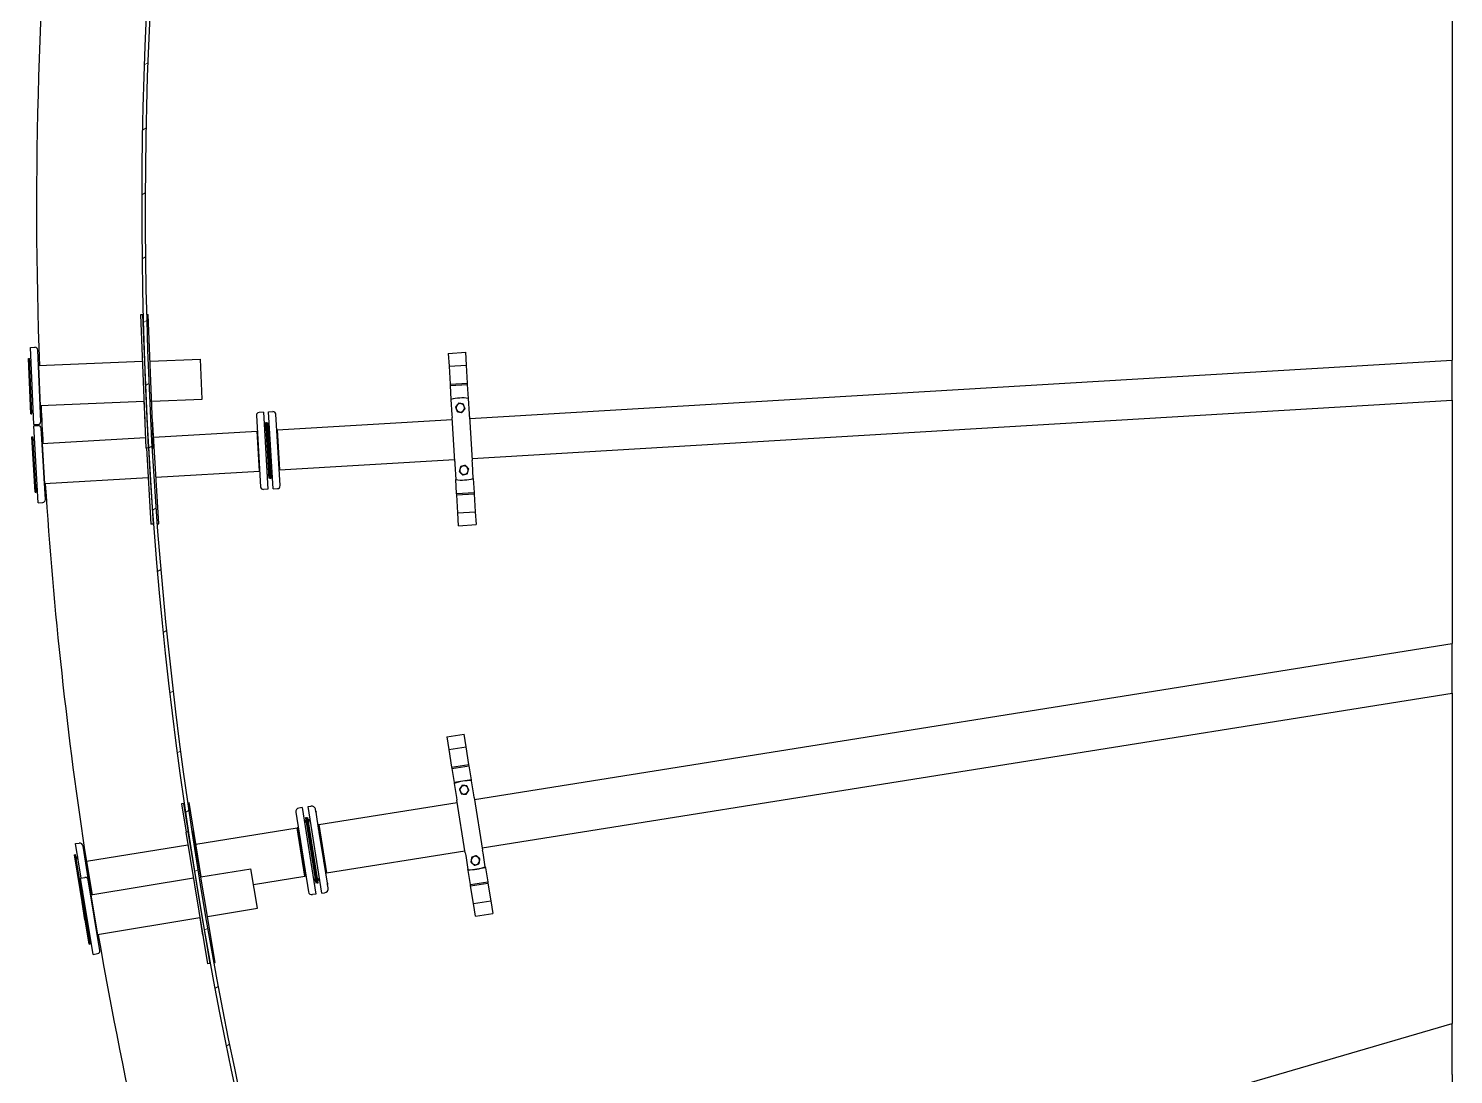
# Model space of a CAD drawing. Header units: millimetres. Extents: x 0 to 118900, y 0 to 84100.
# Drawn here: x 99787 to 107912, y 55535 to 61500 of the extents above; entities that cross this region are included whole.
import ezdxf

# ---------------------------------------------------------------- set-up
doc = ezdxf.new("R2010")
doc.units = ezdxf.units.MM
doc.header["$LTSCALE"] = 100
doc.layers.add('Hatch', color=7, linetype='Continuous', lineweight=18)
doc.layers.add('Visible', color=7, linetype='Continuous', lineweight=25)

msp = doc.modelspace()

# ---------------------------------------------------------------- hatches: boundary and pattern name
at = {"layer": 'Hatch'}
h = msp.add_hatch(dxfattribs=at)
h.set_pattern_fill('ANSI31', color=256, scale=2540, angle=-14.999977780745, style=0)
h.set_pattern_definition([(30.000022219255, (0, 0), (-158.7501066304332, 274.9630041384224), [])])
edge = h.paths.add_edge_path()
edge.add_ellipse((124332.2622465157, 60471.07866336872), major_axis=(-17332.23359133624, 16427.05325782307), ratio=1, start_angle=37.03822806490627, end_angle=90)
edge.add_line((107905.2089886926, 43138.84507203248), (107905.2089886927, 43111.29982651011))
edge.add_ellipse((124332.2622465159, 60471.07866336886), major_axis=(12800.00000004463, -20183.40902818125), ratio=1, start_angle=269.9999999999993, end_angle=284.19908983171774, ccw=False)
edge.add_ellipse((124332.2622464058, 60471.07866329968), major_axis=(12599.99999993093, -20308.86505926747), ratio=1, start_angle=269.9999999999999, end_angle=270.5659876102085, ccw=False)
edge.add_ellipse((124332.2622465156, 60471.07866336872), major_axis=(-2400.000000000056, -23779.19258511519), ratio=1, start_angle=270.00000000000017, end_angle=307.5795037802839, ccw=False)
edge.add_ellipse((124332.262246393, 60471.07866338189), major_axis=(-2599.999999986878, -23758.15649401633), ratio=1, start_angle=269.99999999999784, end_angle=270.4821088476203, ccw=False)
edge.add_ellipse((124332.2622452239, 60471.0786635121), major_axis=(-2674.835678281266, -23749.84745281678), ratio=1, start_angle=270, end_angle=270.1805070568376, ccw=False)
edge.add_line((100582.4147924071, 63145.91434179336), (100602.2891417411, 63143.67598557709))

# ---------------------------------------------------------------- linework, layer by layer
at = {"layer": 'Visible'}
for p, q in [((107905.2089886927, 77803.31225470494), (107905.2089886927, 59608.91570975669)), ((100436.8738328802, 59867.08150961097), (100424.8840010525, 59866.58761413232)), ((100424.8840010526, 59866.58761413232), (100456.1640480335, 59107.23159837877)), ((100436.8738328803, 59867.08150961097), (100468.1538798611, 59107.72549385742)), ((100459.8779658658, 59868.02911566864), (100468.8467177581, 59868.39856422076)), ((100500.1267647389, 59109.04254846739), (100468.8467177581, 59868.39856422079)), ((99798.00649253829, 59680.62904530812), (99822.98530884596, 59681.65799422195)), ((99816.11599342202, 59241.00187829286), (99798.00649253835, 59680.62904530808)), ((99856.42272486175, 59258.67579694849), (99839.63027858782, 59666.33007908986)), ((102180.1076042878, 59647.24840864581), (102279.931328679, 59653.18339379084)), ((102180.1076042878, 59647.24840864581), (102184.4912664618, 59573.51722415414)), ((102284.314990853, 59579.45220929919), (102279.931328679, 59653.18339379085)), ((99786.57014871232, 59618.10536947326), (99792.5650646262, 59618.35231721259)), ((99799.57606298338, 59302.37313134417), (99786.57014871239, 59618.10536947327)), ((99805.57097889722, 59302.62007908349), (99792.56506462624, 59618.35231721259)), ((99843.32214729069, 59576.70608617791), (99844.32129994291, 59576.74724413445)), ((100435.8196701089, 59601.11275441427), (99844.32129994294, 59576.74724413443)), ((99844.321299943, 59576.74724413445), (99853.73000881118, 59348.34094781701)), ((99853.73000881118, 59348.34094781701), (99844.321299943, 59576.74724413445)), ((100479.7823868144, 59602.92370450277), (100767.5383506788, 59614.77719599023)), ((100776.9470595471, 59386.37089967285), (100767.5383506789, 59614.77719599026)), ((102184.4912664618, 59573.51722415417), (102284.314990853, 59579.4522092992)), ((102184.4912664618, 59573.51722415417), (102190.5413207212, 59471.75809010812)), ((102290.3650451124, 59477.69307525312), (102284.3149908531, 59579.45220929916)), ((102302.3684833046, 59275.80075765285), (107905.2089886926, 59608.91570975671)), ((107905.2089886927, 59379.91203212975), (107905.2089886927, 59608.91570975669)), ((102190.5413207212, 59471.75809010809), (102290.3650451123, 59477.69307525313)), ((102190.5413207212, 59471.75809010809), (102190.9999411555, 59464.04430503085)), ((102190.9999411556, 59464.04430503086), (102290.8236655468, 59469.97929017586)), ((102190.9999411556, 59464.04430503086), (102195.7526735595, 59384.10552877466)), ((102290.8236655468, 59469.97929017585), (102290.3650451123, 59477.69307525313)), ((102295.5763979507, 59390.04051391969), (102290.8236655467, 59469.97929017586)), ((99852.73085615881, 59348.29978986045), (99853.7300088111, 59348.34094781699)), ((100445.2283789771, 59372.70645809682), (99853.7300088112, 59348.34094781698)), ((100443.3447440631, 59372.62886578521), (100449.4876725792, 59269.30762939513)), ((100489.1910956826, 59374.51740818535), (100776.9470595471, 59386.3708996728)), ((102195.7526735595, 59384.10552877466), (102200.9435731007, 59296.79698250423)), ((102300.7672974919, 59302.73196764923), (102295.5763979507, 59390.0405139197)), ((102315.9358593461, 59047.60372369454), (107905.2089886926, 59379.91203212972)), ((107905.2089886927, 59379.91203212972), (107905.2089886927, 57991.7408772737)), ((99799.57606298331, 59302.37313134417), (99805.57097889717, 59302.6200790835)), ((99816.11599342196, 59241.00187829286), (99841.09480972962, 59242.0308272067)), ((100461.4730060891, 59269.91072626633), (100496.945060573, 58673.28706102207)), ((100528.8886523714, 58675.18625626803), (100493.4338954769, 59271.51898400092)), ((101086.1830247644, 59293.35126862264), (101110.397764156, 58886.07047310653)), ((101126.1611541415, 59311.75640843469), (101101.2052230437, 59310.27266214843)), ((101126.1611541416, 59311.75640843468), (101152.2750887796, 58872.53202111341)), ((101143.8161663462, 59250.69659723248), (101137.8267428828, 59250.34049812379)), ((101137.8267428828, 59250.34049812374), (101156.581295941, 58934.89752904755)), ((101143.8161663462, 59250.69659723242), (101150.8038270536, 59251.11204619254)), ((101143.8161663462, 59250.69659723245), (101162.5707194045, 58935.25362815626)), ((101162.5707194045, 58935.25362815626), (101143.8161663462, 59250.69659723241)), ((101169.5583801119, 58935.66907711641), (101150.8038270536, 59251.11204619257)), ((101155.110034215, 59313.47755412666), (101180.0659653128, 59314.96130041292)), ((101181.2239688531, 58874.25316680547), (101155.110034215, 59313.47755412672)), ((101221.2020982303, 58892.65830661752), (101196.9873588386, 59299.93910213358)), ((101204.3075150015, 59210.51592105762), (102202.5447589135, 59269.86577250783)), ((102200.9435731007, 59296.79698250419), (102201.8605791249, 59281.37336232916)), ((102216.7963147435, 59030.16114872815), (102201.8605791249, 59281.37336232916)), ((102301.6843035161, 59287.30834747417), (102300.7672974919, 59302.73196764922)), ((102301.6843035161, 59287.30834747417), (102316.6200391347, 59036.09613387316)), ((99806.17825951103, 59171.16779628952), (99812.16768297448, 59171.5238953982)), ((99824.93281256921, 58855.72482721337), (99806.17825951094, 59171.16779628953)), ((99830.9222360327, 58856.08092632207), (99812.16768297442, 59171.52389539823)), ((99816.47389013582, 59233.88940333236), (99841.42982123361, 59235.37314961861)), ((99842.5878247739, 58794.66501601114), (99816.4738901358, 59233.88940333235)), ((99882.56595415108, 58813.07015582318), (99858.3512147594, 59220.35095133923)), ((100453.7476729059, 59165.89164420906), (99864.6731336784, 59130.8684204118)), ((100499.5520207995, 59168.61492593373), (101090.5084691955, 59203.75003799231)), ((101091.5067064395, 59203.80938784374), (101090.5084691955, 59203.7500379923)), ((101104.0758452371, 58975.55300403399), (101090.5084691955, 59203.75003799228)), ((101090.5084691955, 59203.75003799228), (101104.0758452371, 58975.55300403399)), ((101202.3110405137, 59210.39722135467), (101204.3075150015, 59210.51592105755)), ((101217.874891043, 58982.31888709931), (101204.3075150015, 59210.51592105758)), ((101204.3075150015, 59210.51592105758), (101217.874891043, 58982.31888709931)), ((99863.67489643447, 59130.80907056038), (99864.6731336784, 59130.86842041181)), ((99864.6731336784, 59130.86842041178), (99878.24050971992, 58902.67138645353)), ((99878.24050971992, 58902.67138645353), (99864.6731336784, 59130.86842041178)), ((100468.1538798611, 59107.72549385742), (100456.1640480335, 59107.23159837877)), ((100459.1166160131, 59107.35322310195), (100484.9662136461, 58672.57486280467)), ((100491.1580128466, 59108.67309991527), (100500.1267647389, 59109.04254846739)), ((101217.8748910431, 58982.31888709931), (102216.112134955, 59041.66873854952)), ((102216.7963147435, 59030.16114872814), (102217.7133207676, 59014.7375285531)), ((102217.7133207676, 59014.73752855312), (102222.9042203089, 58927.42898228269)), ((102317.5370451588, 59020.67251369813), (102316.6200391347, 59036.09613387316)), ((102322.7279447001, 58933.36396742773), (102317.5370451588, 59020.67251369816)), ((100469.1969581158, 58937.80649851205), (99878.24050971991, 58902.6713864535)), ((100513.1193968411, 58940.41789197544), (101104.0758452371, 58975.55300403402)), ((101105.074082481, 58975.61235388544), (101104.0758452371, 58975.553004034)), ((101162.5707194045, 58935.25362815626), (101156.581295941, 58934.89752904757)), ((101162.5707194044, 58935.25362815624), (101169.5583801118, 58935.66907711636)), ((101215.8784165552, 58982.20018739637), (101217.874891043, 58982.31888709924)), ((102227.6569527128, 58847.49020602648), (102222.9042203089, 58927.42898228265)), ((102322.7279447001, 58933.36396742773), (102327.480677104, 58853.42519117156)), ((99824.93281256921, 58855.72482721338), (99830.9222360327, 58856.08092632206)), ((99877.242272476, 58902.61203660208), (99878.24050971991, 58902.67138645351)), ((101152.2750887797, 58872.53202111342), (101127.3191576819, 58871.04827482716)), ((101181.2239688531, 58874.25316680544), (101206.1798999509, 58875.73691309168)), ((102227.6569527128, 58847.49020602648), (102327.480677104, 58853.42519117151)), ((102228.1155731472, 58839.77642094921), (102227.6569527128, 58847.49020602649)), ((102228.1155731472, 58839.77642094921), (102327.9392975384, 58845.71140609424)), ((102234.1656274065, 58738.01728690319), (102228.1155731472, 58839.77642094919)), ((102327.480677104, 58853.42519117154), (102327.9392975384, 58845.71140609425)), ((102327.9392975384, 58845.71140609423), (102333.9893517977, 58743.95227204823)), ((99842.58782477392, 58794.66501601114), (99867.54375587171, 58796.14876229739)), ((100496.945060573, 58673.28706102207), (100484.9662136461, 58672.57486280466)), ((100519.9281175175, 58674.65351075513), (100528.8886523714, 58675.18625626804)), ((102234.1656274065, 58738.01728690319), (102333.9893517977, 58743.95227204822)), ((102238.5492895806, 58664.28610241151), (102234.1656274065, 58738.01728690321)), ((102238.5492895806, 58664.28610241151), (102338.3730139717, 58670.22108755654)), ((102333.9893517977, 58743.95227204824), (102338.3730139717, 58670.22108755654)), ((102330.2306213414, 57102.29780750211), (107905.2089886926, 57991.7408772737)), ((107905.2089886926, 57708.80734744291), (107905.2089886926, 57991.7408772737)), ((102374.2499439203, 56826.3872074164), (107905.2089886926, 57708.80734744294)), ((107905.2089886927, 57708.80734744293), (107905.2089886927, 55825.55193282868)), ((102171.8235546346, 57460.462992908), (102270.5746641857, 57476.21794014453)), ((102171.8235546346, 57460.462992908), (102183.4603767271, 57387.52405658321)), ((102282.2114862782, 57403.27900381979), (102270.5746641857, 57476.21794014454)), ((102183.460376727, 57387.5240565832), (102282.2114862782, 57403.27900381976)), ((102183.460376727, 57387.5240565832), (102199.5207851872, 57286.85833352697)), ((102298.2718947383, 57302.6132807635), (102282.2114862782, 57403.27900381977)), ((102199.5207851872, 57286.85833352698), (102298.2718947383, 57302.61328076351)), ((102200.7382340214, 57279.22743375976), (102299.4893435725, 57294.9823809963)), ((102299.4893435725, 57294.98238099631), (102298.2718947383, 57302.61328076351)), ((102312.22271665, 57215.17032571907), (102299.4893435725, 57294.98238099631)), ((102199.5207851872, 57286.85833352698), (102200.7382340214, 57279.22743375977)), ((102200.7382340214, 57279.22743375976), (102213.471607099, 57199.41537848251)), ((102312.22271665, 57215.17032571907), (102213.471607099, 57199.41537848253)), ((102313.0278775784, 57210.12362300069), (102312.22271665, 57215.17032571905)), ((102325.8598525295, 57129.69353681098), (102313.0278775784, 57210.12362300071)), ((102213.4716070989, 57199.41537848252), (102214.2767680273, 57194.36867576417)), ((102214.2767680273, 57194.36867576417), (102227.1087429784, 57113.9385895744)), ((102328.3181337271, 57114.28517065121), (102325.8598525295, 57129.69353681095)), ((100670.8782643023, 57080.90049012933), (100659.0281311562, 57079.00989646094)), ((100659.0281311562, 57079.00989646094), (100685.0214485193, 56916.0852676452)), ((100670.8782643023, 57080.90049012933), (100743.7377579422, 56624.22134482697)), ((100693.6143662476, 57084.52785278016), (100702.4786193592, 57085.94207324514)), ((100770.2859956195, 56660.92931116358), (100702.4786193592, 57085.94207324513)), ((101347.0670631297, 57057.13689736363), (101327.3168412195, 57053.98590791632)), ((101347.0670631297, 57057.13689736363), (101425.8417993124, 56563.38134960811)), ((101380.6424403771, 57062.49357942404), (101396.4426179052, 57065.01437098187)), ((101459.4171765598, 56568.73803166853), (101380.6424403771, 57062.49357942404)), ((101425.4662993049, 57035.42869643344), (101423.9240715343, 57045.0952920264)), ((101441.4706353815, 56960.50328237328), (102231.4795117902, 57086.5428602656)), ((102227.1087429784, 57113.93858957441), (102229.567024176, 57098.53022341467)), ((102277.4113219836, 56798.64489703074), (102229.567024176, 57098.53022341467)), ((102328.3181337271, 57114.28517065121), (102376.1624315347, 56814.39984426728)), ((101310.7176087565, 57031.08469655879), (101383.1903660446, 56576.82959262371)), ((101372.6353079445, 56998.43200099978), (101366.7102413714, 56997.4867041656)), ((101366.7102413714, 56997.4867041656), (101425.9488429808, 56626.18253225344)), ((101372.6353079446, 56998.43200099975), (101378.5603745176, 56999.37729783393)), ((101372.6353079445, 56998.4320009998), (101431.8739095539, 56627.12782908764)), ((101431.8739095539, 56627.12782908765), (101372.6353079446, 56998.43200099979)), ((101437.798976127, 56628.07312592184), (101378.5603745176, 56999.37729783398)), ((101425.4662993049, 57035.42869643343), (101426.2125440858, 57030.75127676273)), ((101442.7730391157, 56926.95103964614), (101426.2125440858, 57030.75127676275)), ((100694.8333777962, 56917.72018490488), (100682.9965716302, 56915.7478715959)), ((100682.9965716302, 56915.74787159591), (100807.9097478656, 56166.08348108303)), ((100694.8333777962, 56917.72018490489), (100819.7465540316, 56168.05579439201)), ((100717.5439101105, 56921.50433786881), (100726.3981942431, 56922.97968706278)), ((100851.3113704785, 56173.31529655006), (100726.3981942431, 56922.97968706277)), ((100740.3377575686, 56848.64315699384), (101319.0192595381, 56940.96714779998)), ((101324.9443261111, 56941.91244463415), (101319.0192595381, 56940.96714779997)), ((101363.038582117, 56665.05654771416), (101319.0192595381, 56940.96714779996)), ((101319.0192595381, 56940.96714779996), (101363.038582117, 56665.05654771416)), ((101437.5205909994, 56959.87308448375), (101441.4706353815, 56960.50328237322)), ((101485.4899579604, 56684.59268228749), (101441.4706353815, 56960.50328237327)), ((101441.4706353815, 56960.50328237327), (101485.4899579604, 56684.59268228749)), ((101442.7730391157, 56926.9510396461), (101444.8516837611, 56913.92221371516)), ((101469.8959271357, 56756.94632645981), (101444.8516837611, 56913.92221371516)), ((100055.4025502007, 56851.06218750955), (100075.1527721109, 56854.21317695687)), ((100086.8099992061, 56654.2020907481), (100055.4025502007, 56851.06218750956)), ((100142.9203346693, 56556.39421737759), (100098.0539834684, 56837.61394449395)), ((100695.3732512318, 56841.46943076352), (100118.2057673961, 56749.38698940348)), ((101485.4899579604, 56684.59268228748), (102275.4988343692, 56810.63226017982)), ((102378.6207127322, 56798.99147810754), (102376.1624315347, 56814.39984426728)), ((100049.3704399592, 56787.31570803002), (100055.2955065322, 56788.26100486419)), ((100080.7955150994, 56590.34513166216), (100049.3704399592, 56787.31570803003)), ((100089.8346807186, 56571.7714335143), (100055.2955065322, 56788.26100486422)), ((100112.280700823, 56748.44169256933), (100118.2057673961, 56749.38698940351)), ((100118.2057673961, 56749.38698940349), (100148.8388786405, 56557.38039750759)), ((100148.8388786405, 56557.38039750762), (100118.2057673961, 56749.38698940349)), ((101469.8959271358, 56756.94632645976), (101472.0893298037, 56743.19820379707)), ((101490.9467434137, 56625.00101219166), (101472.0893298037, 56743.19820379712)), ((102277.4113219836, 56798.64489703074), (102279.8696031811, 56783.236530871)), ((102279.8696031811, 56783.23653087101), (102292.7015781322, 56702.80644468128)), ((102391.4526876833, 56718.56139191781), (102378.6207127322, 56798.99147810753)), ((102391.4526876833, 56718.56139191784), (102392.2578486117, 56713.51468919946)), ((100083.9161566467, 56653.71990289152), (100108.5761694925, 56657.8288889519)), ((100156.2343113093, 56219.70367680511), (100083.9161566466, 56653.71990289151)), ((100194.0469812978, 56242.22482216544), (100126.9883287924, 56644.67623180921)), ((100726.6668754799, 56653.66125507054), (100142.717771291, 56556.36046516083)), ((100770.0684980928, 56660.89307053745), (101054.1518460765, 56708.228589953)), ((101091.7244146126, 56482.73743249088), (101054.1518460765, 56708.228589953)), ((101069.1578609279, 56618.17023648973), (101363.0385821169, 56665.05654771417)), ((101368.96364869, 56666.00184454837), (101363.038582117, 56665.05654771419)), ((101481.5399135783, 56683.96248439798), (101485.4899579604, 56684.59268228746)), ((102293.5067390606, 56697.75974196293), (102292.7015781322, 56702.80644468129)), ((102392.2578486117, 56713.51468919946), (102293.5067390606, 56697.75974196292)), ((102306.2401121381, 56617.9476866857), (102293.5067390606, 56697.75974196292)), ((102392.2578486117, 56713.51468919946), (102404.9912216892, 56633.70263392224)), ((100080.2968348828, 56590.26203884011), (100086.2152379658, 56591.24819549458)), ((100132.2344186859, 56278.55947646893), (100080.2968348827, 56590.26203884007)), ((100138.1528217689, 56279.54563312342), (100086.2152379657, 56591.24819549455)), ((100141.7313707771, 56556.19610571842), (100142.7177712909, 56556.36046516083)), ((100142.7177712909, 56556.36046516082), (100180.290339827, 56330.86930769866)), ((100180.290339827, 56330.86930769866), (100142.7177712909, 56556.36046516082)), ((101425.8417993123, 56563.3813496081), (101406.0915774021, 56560.23036016079)), ((101431.8739095538, 56627.12782908764), (101425.9488429808, 56626.18253225346)), ((101431.8739095539, 56627.12782908766), (101437.798976127, 56628.07312592183)), ((101459.4171765598, 56568.73803166856), (101475.2173540879, 56571.2588232264)), ((101490.9467434137, 56625.00101219166), (101491.9700385691, 56618.58705659588)), ((101495.1364330435, 56598.74027685542), (101491.970038569, 56618.58705659588)), ((102306.2401121381, 56617.9476866857), (102404.9912216892, 56633.70263392224)), ((102307.4575609723, 56610.31678691851), (102306.2401121381, 56617.94768668571)), ((102307.4575609723, 56610.31678691851), (102406.2086705234, 56626.07173415503)), ((102323.5179694324, 56509.65106386226), (102307.4575609723, 56610.31678691849)), ((102404.9912216892, 56633.70263392223), (102406.2086705234, 56626.07173415502)), ((102406.2086705234, 56626.07173415505), (102422.2690789835, 56525.40601109886)), ((100108.6090415686, 56416.01153611785), (100092.3391737364, 56517.99013855621)), ((100807.6410666288, 56435.40191307537), (101091.7244146126, 56482.73743249091)), ((102323.5179694324, 56509.65106386226), (102422.2690789835, 56525.40601109883)), ((102335.1547915249, 56436.7121275375), (102323.5179694324, 56509.65106386226)), ((102422.2690789835, 56525.40601109882), (102433.905901076, 56452.46707477403)), ((100108.6090415686, 56416.01153611786), (100109.3126997172, 56416.12379912996)), ((100764.239444016, 56428.17009760841), (100180.290339827, 56330.8693076987)), ((100762.900006573, 56427.94691322422), (100778.7657301539, 56328.50146387253)), ((102335.1547915249, 56436.7121275375), (102433.905901076, 56452.46707477402)), ((100179.3039393132, 56330.70494825629), (100180.290339827, 56330.86930769867)), ((100780.7928868303, 56328.82488045608), (100778.7657301539, 56328.50146387249)), ((100132.2344186859, 56278.55947646895), (100138.1528217689, 56279.54563312342)), ((100156.2343113094, 56219.7036768051), (100180.8943241552, 56223.81266286549)), ((100819.7465540317, 56168.05579439199), (100807.9097478657, 56166.08348108301)), ((100842.457086346, 56171.83994735611), (100851.3113704785, 56173.31529655007)), ((102925.4057865256, 54373.16290539209), (107905.2089886928, 55825.55193282868)), ((107905.2089886927, 55534.51110777497), (107905.2089886927, 55825.55193282865)), ((107905.2089886927, 55534.51110777496), (107905.2089886927, 53559.11939679565))]:
    msp.add_line(p, q, dxfattribs=at)
for centre, radius, start, end in [((124332.2622465157, 60471.07866336872), 23900.00000000006, 173.5741192067048, 226.5813163333601), ((124332.2622465157, 60471.07866336872), 23880.00000000006, 173.5741192067048, 226.5358911417985), ((124332.2622465157, 60471.07866336864), 24500.00000000001, 174.3783367295317, 182.0915401744818), ((99823.6438361509, 59665.67155178502), 16.00000000000352, 2.358843495154297, 92.35884349515332), ((99807.49983475926, 59595.94801760124), 14.00000000000307, 117.7357770201932, 182.3588434950592), ((99818.61248302872, 59326.1768014783), 14.0000000000032, 182.3588434950592, 246.9819099699932), ((124332.2622465157, 60471.07866336864), 24500.00000000001, 182.6261468156922, 183.1351921738149), ((102259.2403091298, 59158.73474810116), 234.1424110486568, 81.07230111232259, 105.7326898765236), ((102248.6760355717, 59336.42097751748), 24.00000000000024, 139.7836190462532, 199.7836190462497), ((102248.6760355717, 59336.42097751748), 24.00000000000023, 199.7836190462656, 259.783619046261), ((102248.6760355717, 59336.42097751748), 24.00000000000025, 79.78361904626104, 139.7836190462532), ((102248.6760355717, 59336.42097751748), 24.00000000000024, 259.783619046261, 319.7836190462532), ((102248.6760355717, 59336.42097751748), 24.00000000000023, 19.78361904626568, 79.78361904626104), ((102248.6760355717, 59336.42097751748), 24.00000000000024, 319.7836190462532, 19.78361904624973), ((99840.43628242478, 59258.01726964361), 16.00000000000352, 272.3588434951533, 2.358843495154304), ((101102.1548206669, 59294.30086624585), 16.00000000000475, 93.4024954944744, 183.4024954944729), ((101125.2164680514, 59226.55014359351), 14.00000000000351, 3.402495494298709, 68.02556196928442), ((101166.1441950518, 59228.98348750292), 14.00000000000012, 118.7794290194391, 183.4024954944762), ((101181.0155629361, 59298.98950451033), 16.00000000000015, 3.402495494475878, 93.40249549447591), ((99827.50805097254, 59149.39533670855), 13.99999999999957, 118.7794290194391, 183.4024954943601), ((99842.37941885683, 59219.40135371604), 15.99999999999952, 3.402495494475878, 93.40249549447591), ((102269.8045826879, 58981.04851868483), 24.00000000000023, 104.0510661480108, 164.0510661479979), ((102269.8045826879, 58981.04851868483), 24.00000000000023, 44.05106614802982, 104.0510661480108), ((102269.8045826879, 58981.04851868483), 24.00000000000024, 344.0510661479909, 44.05106614799406), ((101141.2409279429, 58957.02608773723), 14.00000000000415, 298.779429019685, 3.402495494327793), ((101182.1686549433, 58959.45943164666), 14.00000000000014, 183.4024954944762, 248.0255619691548), ((102259.2403091298, 59158.73474810116), 234.1424110486567, 261.0723011123226, 285.7326898765235), ((102269.8045826879, 58981.04851868483), 24.00000000000024, 164.0510661479909, 224.051066147994), ((102269.8045826879, 58981.04851868483), 24.00000000000023, 224.0510661480297, 284.0510661480108), ((102269.8045826879, 58981.04851868483), 24.00000000000024, 284.0510661480108, 344.0510661479979), ((99843.5325108641, 58879.87128085231), 13.99999999999961, 183.4024954943312, 248.0255619691548), ((124332.2622465157, 60471.07866336864), 24500.00000000001, 183.6697988150256, 188.7379827046561), ((101126.3695600586, 58887.02007072977), 16.00000000000475, 183.4024954944729, 273.4024954944744), ((101205.2303023277, 58891.70870899429), 16.00000000000015, 273.4024954944759, 3.402495494475835), ((99866.59415824851, 58812.12055819997), 15.99999999999952, 273.4024954944759, 3.402495494475835), ((102302.8647278553, 56956.46503384098), 253.862107189698, 87.70559989807313, 110.423774798793), ((102270.7246354928, 57157.91729732523), 23.99999999999995, 145.4458109002485, 205.4458109002509), ((102270.7246354928, 57157.91729732523), 23.99999999999995, 205.4458109002509, 265.4458109002717), ((102270.7246354928, 57157.91729732523), 23.99999999999994, 85.44581090023786, 145.4458109002346), ((102270.7246354928, 57157.91729732523), 23.99999999999994, 265.4458109002379, 325.4458109002346), ((102270.7246354928, 57157.91729732523), 23.99999999999995, 25.44581090025091, 85.44581090027168), ((102270.7246354928, 57157.91729732523), 23.99999999999995, 325.4458109002485, 25.4458109002509), ((101330.4678306667, 57034.23568600609), 20.00000000000059, 99.06468734838182, 189.0646873484485), ((101400.223805242, 57041.31410468963), 23.99999999999993, 9.064687348398419, 99.06468734839845), ((101355.0063501247, 56969.29062412443), 16.00000000000044, 9.064687348641318, 77.04037451132699), ((101405.0121027898, 56973.21805336069), 21.99999999999996, 126.1003791378598, 189.064687348464), ((100078.3037615582, 56834.46295504665), 20.0000000000011, 9.064687348442146, 99.06468734834162), ((100075.1919703419, 56765.10650793878), 16.00000000000089, 121.0890001854863, 189.0646873482644), ((102302.8647278553, 56956.46503384098), 253.8621071896979, 267.7055998980732, 290.423774798793), ((102335.0048202179, 56755.01277035672), 23.99999999999994, 169.7132580020224, 229.7132580020251), ((102335.0048202179, 56755.01277035672), 23.99999999999995, 109.7132580020296, 169.7132580020224), ((102335.0048202179, 56755.01277035672), 23.99999999999995, 229.7132580020361, 289.7132580020238), ((102335.0048202179, 56755.01277035672), 23.99999999999995, 49.71325800203613, 109.7132580020239), ((102335.0048202179, 56755.01277035672), 23.99999999999995, 289.7132580020296, 349.7132580020224), ((102335.0048202179, 56755.01277035672), 23.99999999999993, 349.7132580020224, 49.71325800202512), ((100111.2059205712, 56642.04648073055), 16.00000000000372, 9.46002520709799, 99.46002520721932), ((101406.0523791711, 56649.33702917887), 16.00000000000048, 301.089000185303, 9.064687348515612), ((101454.7977360573, 56661.1645471792), 21.99999999999994, 189.0646873484515, 252.028995559039), ((100103.8051123349, 56570.86201587018), 14.00000000000324, 124.8369587319843, 189.4600252070262), ((101402.9405879549, 56579.98058207104), 20.00000000000059, 189.0646873484421, 279.0646873483416), ((101471.4361667512, 56594.95908951861), 23.99999999999993, 279.0646873483984, 9.064687348398426), ((124332.2622465157, 60471.07866336864), 24500.00000000001, 189.7273285277135, 195.9329319947041), ((100148.1821617871, 56304.53387713538), 14.0000000000033, 189.4600252070262, 254.0830916819125), ((100178.2645730765, 56239.59507108676), 16.00000000000372, 279.4600252072695, 9.460025207114741)]:
    msp.add_arc(centre, radius, start, end, dxfattribs=at)
for points, weights in [([(102230.3493605305, 59351.91720228142), (102226.1971596192, 59347.00658450418), (102221.4026109916, 59341.33629151303)], [1, 1.04818815858857, 1.019815418649311]), ([(102221.4026109916, 59341.33629151303), (102223.9159544549, 59334.34894410626), (102226.0925737427, 59328.29772374688)], [1.01981541864932, 1.048188158588594, 1]), ([(102226.0925737427, 59328.29772374688), (102228.2691930305, 59322.24650338751), (102230.7825364939, 59315.25915598072)], [1, 1.048188158588593, 1.019815418649321]), ([(102239.2961100693, 59362.49811304981), (102234.5015614417, 59356.82782005867), (102230.3493605305, 59351.91720228142)], [1.019815418649315, 1.048188158588583, 1]), ([(102252.9328223594, 59360.04045605203), (102246.6040021604, 59361.18105863416), (102239.2961100693, 59362.49811304981)], [1, 1.048188158588592, 1.019815418649319]), ([(102266.5695346494, 59357.58279905425), (102259.2616425584, 59358.89985346991), (102252.9328223594, 59360.04045605203)], [1.019815418649313, 1.048188158588575, 1]), ([(102258.0559610739, 59310.34384198517), (102262.8505097016, 59316.0141349763), (102267.0027106128, 59320.92475275355)], [1.019815418649322, 1.048188158588595, 1]), ([(102271.2594974006, 59344.54423128809), (102269.0828781128, 59350.59545164747), (102266.5695346494, 59357.58279905425)], [1, 1.048188158588583, 1.019815418649316]), ([(102267.0027106128, 59320.92475275355), (102271.1549115241, 59325.83537053079), (102275.9494601517, 59331.50566352193)], [1, 1.048188158588594, 1.019815418649321]), ([(102275.9494601517, 59331.50566352193), (102273.4361166883, 59338.49301092872), (102271.2594974006, 59344.54423128809)], [1.019815418649319, 1.048188158588589, 1]), ([(102230.7825364939, 59315.25915598072), (102238.0904285849, 59313.94210156507), (102244.4192487839, 59312.80149898294)], [1.019815418649313, 1.048188158588573, 1]), ([(102244.4192487839, 59312.80149898294), (102250.7480689829, 59311.66089640082), (102258.0559610739, 59310.34384198517)], [1, 1.048188158588568, 1.019815418649311]), ([(102250.5358854191, 59000.96628225318), (102248.4954682343, 58993.82649115958), (102246.728415118, 58987.64325069479)], [1.019815418649313, 1.048188158588573, 1]), ([(102263.9777043547, 59004.33043202738), (102257.7393344763, 59002.7691246836), (102250.5358854191, 59000.96628225318)], [1, 1.048188158588593, 1.019815418649321]), ([(102277.4195232903, 59007.6945818016), (102270.2160742331, 59005.89173937116), (102263.9777043547, 59004.33043202738)], [1.01981541864932, 1.048188158588594, 1]), ([(102287.0538719247, 58997.73570001743), (102282.5825551626, 59002.35763313844), (102277.4195232903, 59007.6945818016)], [1, 1.04818815858857, 1.019815418649311]), ([(102296.6882205591, 58987.77681823326), (102291.5251886867, 58993.11376689641), (102287.0538719247, 58997.73570001743)], [1.019815418649315, 1.048188158588583, 1]), ([(102246.728415118, 58987.64325069479), (102244.9613620016, 58981.46001023), (102242.9209448168, 58974.32021913641)], [1, 1.048188158588568, 1.019815418649311]), ([(102242.9209448168, 58974.32021913641), (102248.0839766891, 58968.98327047325), (102252.5552934512, 58964.36133735224)], [1.019815418649322, 1.048188158588595, 1]), ([(102252.5552934512, 58964.36133735224), (102257.0266102132, 58959.73940423123), (102262.1896420856, 58954.40245556807)], [1, 1.048188158588594, 1.019815418649321]), ([(102262.1896420856, 58954.40245556807), (102269.3930911427, 58956.2052979985), (102275.6314610211, 58957.76660534229)], [1.019815418649319, 1.048188158588589, 1]), ([(102275.6314610211, 58957.76660534229), (102281.8698308995, 58959.32791268607), (102289.0732799567, 58961.13075511649)], [1, 1.048188158588583, 1.019815418649316]), ([(102289.0732799567, 58961.13075511649), (102291.1136971415, 58968.27054621009), (102292.8807502579, 58974.45378667488)], [1.019815418649313, 1.048188158588575, 1]), ([(102292.8807502579, 58974.45378667488), (102294.6478033742, 58980.63702713967), (102296.6882205591, 58987.77681823326)], [1, 1.048188158588592, 1.019815418649319]), ([(102250.9584724823, 57171.52974750304), (102247.3110274501, 57166.2334200869), (102243.0993207078, 57160.11774796808)], [1, 1.04818815858857, 1.019815418649311]), ([(102243.0993207078, 57160.11774796808), (102246.2897947527, 57153.41246687654), (102249.0528263258, 57147.60552311171)], [1.01981541864932, 1.048188158588594, 1]), ([(102249.0528263258, 57147.60552311171), (102251.8158578989, 57141.79857934689), (102255.0063319438, 57135.09329825534)], [1, 1.048188158588593, 1.019815418649321]), ([(102258.8176242568, 57182.94174703798), (102254.6059175144, 57176.82607491916), (102250.9584724823, 57171.52974750304)], [1.019815418649315, 1.048188158588583, 1]), ([(102255.0063319438, 57135.09329825534), (102262.4085127311, 57134.5036892826), (102268.8189893363, 57133.9930729339)], [1.019815418649313, 1.048188158588573, 1]), ([(102272.6302816493, 57181.84152171655), (102266.219805044, 57182.35213806524), (102258.8176242568, 57182.94174703798)], [1, 1.048188158588592, 1.019815418649319]), ([(102268.8189893363, 57133.9930729339), (102275.2294659415, 57133.48245658521), (102282.6316467287, 57132.89284761247)], [1, 1.048188158588568, 1.019815418649311]), ([(102286.4429390417, 57180.74129639512), (102279.0407582545, 57181.33090536786), (102272.6302816493, 57181.84152171655)], [1.019815418649313, 1.048188158588575, 1]), ([(102282.6316467287, 57132.89284761247), (102286.8433534711, 57139.00851973129), (102290.4907985032, 57144.30484714742)], [1.019815418649322, 1.048188158588595, 1]), ([(102292.3964446597, 57168.22907153874), (102289.6334130867, 57174.03601530357), (102286.4429390417, 57180.74129639512)], [1, 1.048188158588583, 1.019815418649316]), ([(102290.4907985032, 57144.30484714742), (102294.1382435354, 57149.60117456355), (102298.3499502777, 57155.71684668236)], [1, 1.048188158588594, 1.019815418649321]), ([(102298.3499502777, 57155.71684668236), (102295.1594762328, 57162.42212777391), (102292.3964446597, 57168.22907153874)], [1.019815418649319, 1.048188158588589, 1]), ([(102311.3905869617, 56759.2985594002), (102310.2422132486, 56752.97114466933), (102308.9161855038, 56745.66487547308)], [1, 1.048188158588568, 1.019815418649311]), ([(102308.9161855038, 56745.66487547308), (102314.5805863622, 56740.86336716182), (102319.4861014029, 56736.70513898777)], [1.019815418649322, 1.048188158588595, 1]), ([(102313.8649884197, 56772.93224332733), (102312.5389606749, 56765.62597413108), (102311.3905869617, 56759.2985594002)], [1.019815418649313, 1.048188158588573, 1]), ([(102326.9093057767, 56777.60619076915), (102320.8554170229, 56775.43700421233), (102313.8649884197, 56772.93224332733)], [1, 1.048188158588593, 1.019815418649321]), ([(102319.4861014029, 56736.70513898777), (102324.3916164435, 56732.54691081372), (102330.056017302, 56727.74540250246)], [1, 1.048188158588594, 1.019815418649321]), ([(102339.9536231337, 56782.28013821098), (102332.9631945305, 56779.77537732598), (102326.9093057767, 56777.60619076915)], [1.01981541864932, 1.048188158588594, 1]), ([(102330.056017302, 56727.74540250246), (102337.0464459052, 56730.25016338746), (102343.100334659, 56732.41934994428)], [1.019815418649319, 1.048188158588589, 1]), ([(102350.5235390328, 56773.32040172568), (102345.6180239922, 56777.47862989973), (102339.9536231337, 56782.28013821098)], [1, 1.04818815858857, 1.019815418649311]), ([(102343.100334659, 56732.41934994428), (102349.1542234128, 56734.58853650111), (102356.144652016, 56737.09329738611)], [1, 1.048188158588583, 1.019815418649316]), ([(102361.0934549319, 56764.36066524037), (102355.4290540735, 56769.16217355163), (102350.5235390328, 56773.32040172568)], [1.019815418649315, 1.048188158588583, 1]), ([(102356.144652016, 56737.09329738611), (102357.4706797609, 56744.39956658237), (102358.619053474, 56750.72698131324)], [1.019815418649313, 1.048188158588575, 1]), ([(102358.619053474, 56750.72698131324), (102359.7674271871, 56757.05439604411), (102361.0934549319, 56764.36066524037)], [1, 1.048188158588592, 1.019815418649319])]:
    msp.add_rational_spline(points, weights, degree=2, dxfattribs=at)
for points, knots in [([(101426.2125440858, 57030.75127676274), (101426.2081418089, 57030.77886998301), (101426.2037391881, 57030.80636621675), (101425.9880086097, 57032.14905034356), (101425.7860732298, 57033.21794580446), (101425.5217891384, 57034.75007740097), (101425.4548112037, 57035.23016659369), (101425.4321979616, 57035.55545148941), (101425.4458630424, 57035.55678975948), (101425.4662993049, 57035.42869643343)], [-2.355385897473158, -2.355385897473158, -2.355385897473158, -2.355385897473158, -2.349031193156322, -2.349031193156322, -2.043971453062818, -2.043971453062818, -1.75435964205497, -1.75435964205497, -1.560670043043428, -1.560670043043428, -1.560670043043428, -1.560670043043428]), ([(101444.8516837611, 56913.92221371516), (101444.845156908, 56913.96312365759), (101444.838613021, 56914.0040365382), (101444.5243947422, 56915.96381648941), (101444.1912090676, 56917.85548383452), (101443.6128369555, 56921.35643540696), (101443.3681946317, 56922.95015028517), (101443.0188816483, 56925.32314490183), (101442.8947937368, 56926.18788863401), (101442.7730391157, 56926.95103964613)], [-2.35538517571905, -2.35538517571905, -2.35538517571905, -2.35538517571905, -2.348881911791905, -2.348881911791905, -2.043887780416902, -2.043887780416902, -1.75433311417578, -1.75433311417578, -1.56067003074902, -1.56067003074902, -1.56067003074902, -1.56067003074902]), ([(101472.0893298037, 56743.19820379711), (101472.084712494, 56743.22714483083), (101472.0800634889, 56743.2561853872), (101471.8507205879, 56744.68419077439), (101471.5633955762, 56746.28830357118), (101470.9981811745, 56749.70664916702), (101470.7245838676, 56751.48181678526), (101470.269822271, 56754.51578288797), (101470.0885738756, 56755.73882769592), (101469.8959271357, 56756.9463264598)], [-2.355385897473173, -2.355385897473173, -2.355385897473173, -2.355385897473173, -2.349031193156337, -2.349031193156337, -2.043971453062784, -2.043971453062784, -1.754359642054924, -1.754359642054924, -1.560670043043396, -1.560670043043396, -1.560670043043396, -1.560670043043396]), ([(101491.9700385691, 56618.58705659587), (101491.9698829646, 56618.58803191556), (101491.9696879892, 56618.58915018102), (101491.9584966906, 56618.64957432577), (101491.8674855257, 56619.02330567423), (101491.6353574088, 56620.35401965765), (101491.4986527078, 56621.27118768012), (101491.2216723716, 56623.1908053947), (101491.0973953404, 56624.05673451851), (101490.9467434137, 56625.00101219166)], [-2.355385175718739, -2.355385175718739, -2.355385175718739, -2.355385175718739, -2.348881911791591, -2.348881911791591, -2.043887780416591, -2.043887780416591, -1.754333114175544, -1.754333114175544, -1.56067003074882, -1.56067003074882, -1.56067003074882, -1.56067003074882])]:
    msp.add_open_spline(points, degree=3, knots=knots, dxfattribs=at)

doc.saveas('drawing.dxf')
